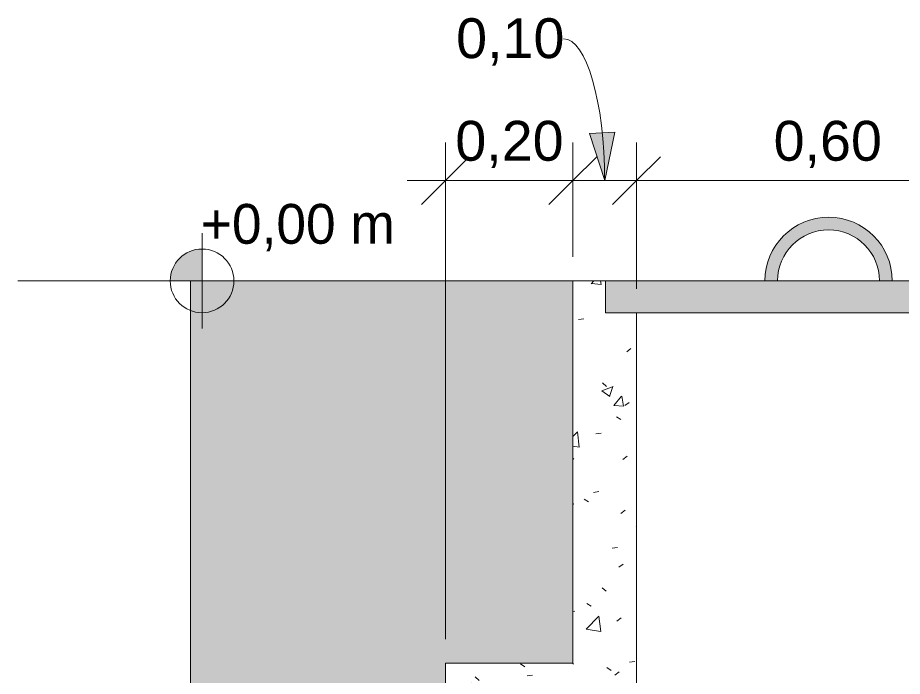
# Model space of a CAD drawing. Header units: metres. Extents: x 1.1 to 63.3, y -3.6 to 22.8.
# Drawn here: x 41.859 to 43.247, y -0.621 to 0.413 of the extents above; entities that cross this region are included whole.
import ezdxf

# ---------------------------------------------------------------- set-up
doc = ezdxf.new("R2010")
doc.units = ezdxf.units.M
for name, color, linetype, lineweight in [('A-ANNO-DIMS', 7, 'Continuous', 5), ('A-ANNO-DIMS-25', 7, 'Continuous', 5), ('A-DETL', 7, 'Continuous', 5), ('A-DETL-GENF', 7, 'Continuous', 5), ('AL_VEGETAÇÃO', 7, 'Continuous', 5), ('ARQ-COTA-50', 7, 'Continuous', 5), ('ARQ-PAR', 7, 'Continuous', 5), ('ARQ-PIS', 7, 'Continuous', 5), ('G-ANNO-DIMS', 7, 'Continuous', 5)]:
    doc.layers.add(name, color=color, linetype=linetype, lineweight=lineweight)
doc.layers.add('ARQ_1100_BASE_TÉRREO_GARAGEM_dwg', color=7, linetype='Continuous', lineweight=5, true_color=0x767676)
doc.styles.add('Arial_3', font='arial.ttf', dxfattribs={"height": 0.0625})
doc.styles.add('Century Gothic_3', font='GOTHIC.TTF', dxfattribs={"height": 0.0625})
doc.dimstyles.new('Diagonal_-_2_5_mm_Arial_-_Preto', dxfattribs={"dimscale": 0.3048, "dimtxt": 0.063766, "dimasz": 0.246063, "dimexe": 0.19685, "dimexo": 0.123031, "dimgap": 0.04101, "dimtad": 1, "dimrnd": 0.01, "dimzin": 0, "dimdsep": 46, "dimtxsty": 'Arial_3', "dimblk1": 'OBLIQUE', "dimblk2": 'OBLIQUE', "dimsah": 1, "dimcen": 0.09, "dimdle": 0.19685, "dimazin": 0, "dimtfac": 1, "dimtdec": 4, "dimtix": 1, "dimtmove": 0, "dimatfit": 3, "dimfxl": 1, "dimtvp": 1, "dimtolj": 1, "dimtzin": 0, "dimarcsym": 2})
doc.dimstyles.new('Diagonal_-_2_5_mm_Arial_-_Preto_1', dxfattribs={"dimscale": 0.3048, "dimtxt": 0.063766, "dimasz": 0.246063, "dimexe": 0.19685, "dimexo": 0.123031, "dimgap": 0.04101, "dimtad": 1, "dimrnd": 0.01, "dimzin": 0, "dimdsep": 46, "dimtxsty": 'Arial_3', "dimblk1": 'OBLIQUE', "dimblk2": 'OBLIQUE', "dimsah": 1, "dimcen": 0.09, "dimdle": 0.19685, "dimazin": 0, "dimtfac": 1, "dimtdec": 4, "dimtix": 1, "dimtmove": 1, "dimatfit": 3, "dimfxl": 1, "dimtvp": 1, "dimtolj": 1, "dimtzin": 0, "dimarcsym": 2})

# ---------------------------------------------------------------- blocks, each defined once
blk = doc.blocks.new('ARQ_1100_BASE_TÉRREO_GARAGEM_dwg_arv7p-V19-AA')
at = {"layer": 'AL_VEGETAÇÃO'}
for p, q in [((-13.4216, 0), (-13.5911, 0)), ((-13.5911, 0), (-13.4191, 0)), ((-13.5911, 0), (-13.5776, 0)), ((-13.5583, 0), (-13.5911, 0)), ((-13.5911, 0), (-13.5172, 0))]:
    blk.add_line(p, q, dxfattribs=at)
at = {"layer": 'AL_VEGETAÇÃO', "flags": 128}
for points in [[(-13.5911, 0), (-13.5143, 0), (-13.5474, 0), (-13.5911, 0)], [(-13.5911, 0), (-13.4258, 0), (-13.3429, 0), (-13.5042, 0), (-13.3886, 0), (-13.248, 0), (-13.1779, 0), (-13.2811, 0), (-13.1283, 0), (-13.0126, 0), (-12.9011, 0), (-12.9342, 0), (-13.2027, 0), (-13.2604, 0), (-13.1405, 0), (-13.2069, 0), (-13.4793, 0), (-13.5373, 0), (-13.5911, 0)], [(-13.2659, 0), (-13.3403, 0), (-13.5343, 0), (-13.5053, 0), (-13.5911, 0)], [(-13.5911, 0), (-13.4221, 0), (-13.4772, 0), (-13.5911, 0)], [(-13.5911, 0), (-13.4004, 0), (-13.1997, 0), (-13.0984, 0), (-13.0875, 0), (-12.7833, 0), (-12.6687, 0)], [(-13.5911, 0), (-13.4724, 0), (-13.5911, 0)], [(-13.4191, 0), (-13.2693, 0), (-13.0622, 0), (-13.3044, 0), (-13.4587, 0), (-13.586, 0), (-13.3173, 0), (-13.2599, 0), (-13.4117, 0), (-13.5911, 0)], [(-13.5911, 0), (-13.5582, 0), (-13.5911, 0)], [(-13.5911, 0), (-13.492, 0), (-13.2873, 0), (-13.3551, 0), (-13.3116, 0), (-13.1807, 0), (-12.9429, 0), (-13.0565, 0), (-13.3566, 0), (-13.4171, 0), (-13.3089, 0), (-13.2017, 0), (-13.0768, 0), (-13.1093, 0), (-13.4091, 0), (-13.522, 0), (-13.5911, 0)], [(-13.5911, 0), (-13.5871, 0), (-13.5911, 0)], [(-13.4423, 0), (-13.5583, 0), (-13.1769, 0)], [(-13.0871, 0), (-13.4216, 0), (-13.3309, 0)], [(-13.4025, 0), (-13.184, 0), (-12.8933, 0)], [(-12.6687, 0), (-12.8218, 0), (-12.9608, 0), (-13.2659, 0)], [(-12.6687, 0), (-12.7226, 0), (-12.908, 0), (-12.7877, 0), (-12.8379, 0), (-13.0103, 0), (-13.1073, 0), (-13.1017, 0), (-13.0191, 0), (-12.9194, 0), (-13.0305, 0), (-13.1627, 0), (-13.2499, 0), (-13.1755, 0), (-13.0241, 0), (-12.8565, 0), (-12.7588, 0), (-12.903, 0), (-12.6926, 0), (-12.6687, 0)], [(-13.184, 0), (-13.003, 0), (-12.7297, 0)], [(-12.6687, 0), (-12.8666, 0), (-12.8444, 0), (-12.6687, 0)], [(-12.7589, 0), (-12.8256, 0), (-12.7178, 0)], [(-12.6687, 0), (-12.7589, 0), (-12.6687, 0)], [(-12.6687, 0), (-12.7381, 0), (-12.6687, 0)]]:
    blk.add_lwpolyline(points, dxfattribs=at)
blk = doc.blocks.new('ARQ_1100_BASE_TÉRREO_GARAGEM_dwg_arv7p-V21-AA')
at = {"layer": 'AL_VEGETAÇÃO'}
for p, q in [((-13.5911, 0), (-13.4418, 0)), ((-13.5911, 0), (-13.5462, 0)), ((-13.5654, 0), (-13.5911, 0)), ((-13.5911, 0), (-13.5383, 0))]:
    blk.add_line(p, q, dxfattribs=at)
at = {"layer": 'AL_VEGETAÇÃO', "flags": 128}
for points in [[(-13.5911, 0), (-13.5815, 0), (-13.4769, 0), (-13.5911, 0)], [(-13.4418, 0), (-13.3432, 0), (-13.2068, 0), (-13.3662, 0), (-13.4678, 0), (-13.5517, 0), (-13.3747, 0), (-13.3369, 0), (-13.4369, 0), (-13.5911, 0)], [(-13.2349, 0), (-13.4325, 0), (-13.4724, 0), (-13.4012, 0), (-13.3306, 0), (-13.2483, 0), (-13.2697, 0), (-13.4671, 0), (-13.5415, 0), (-13.5911, 0)], [(-13.5911, 0), (-13.5844, 0), (-13.5911, 0)], [(-13.5911, 0), (-13.5653, 0), (-13.5911, 0)], [(-13.5911, 0), (-13.5218, 0), (-13.3869, 0), (-13.4315, 0), (-13.4029, 0), (-13.3168, 0), (-13.1601, 0)], [(-13.489, 0), (-13.5654, 0), (-13.3142, 0)]]:
    blk.add_lwpolyline(points, dxfattribs=at)
blk = doc.blocks.new('ARQ_1100_BASE_TÉRREO_GARAGEM_dwg-4178582-AA')
at = {"layer": 'ARQ-COTA-50'}
blk.add_line((-13.5911, 0), (-12.6687, 0), dxfattribs=at)
at = {"layer": 'ARQ-PAR'}
blk.add_line((-13.5911, 0), (-12.6687, 0), dxfattribs=at)
blk.add_line((-13.5911, 0), (-12.6687, 0), dxfattribs=at)
at = {"layer": 'ARQ-PIS'}
for p, q in [((-13.5911, 0), (-12.6687, 0)), ((-12.6687, 0), (-13.5911, 0)), ((-13.5911, 0), (-12.6687, 0)), ((-12.6687, 0), (-13.5911, 0)), ((-13.5911, 0), (-12.6687, 0)), ((-13.5911, 0), (-12.6687, 0)), ((-13.5911, 0), (-12.6687, 0))]:
    blk.add_line(p, q, dxfattribs=at)
for name in ['ARQ_1100_BASE_TÉRREO_GARAGEM_dwg_arv7p-V19-AA', 'ARQ_1100_BASE_TÉRREO_GARAGEM_dwg_arv7p-V21-AA']:
    blk.add_blockref(name, (0, 0))
blk = doc.blocks.new('Elevações de ponto - Padrão-77235-AA')
at = {"layer": 'G-ANNO-DIMS', "true_color": 0xff0000}
h = blk.add_hatch(color=1, dxfattribs=at)
edge = h.paths.add_edge_path()
edge.add_line((-13.3018, 0), (-13.3518, 0))
edge.add_arc((-13.3018, 0), 0.05, 90, 180, ccw=False)
edge.add_line((-13.3018, 0.05), (-13.3018, 0))
h = blk.add_hatch(color=1, dxfattribs=at)
edge = h.paths.add_edge_path()
edge.add_line((-13.3018, 0), (-13.2518, 0))
edge.add_arc((-13.3018, 0), 0.05, -90, 0, ccw=False)
edge.add_line((-13.3018, -0.05), (-13.3018, 0))
at = {"layer": 'G-ANNO-DIMS'}
for p, q in [((-13.3018, -0.075), (-13.3018, 0.075)), ((-13.3768, 0), (-12.9518, 0))]:
    blk.add_line(p, q, dxfattribs=at)
blk.add_circle((-13.3018, 0), 0.05, dxfattribs=at)
blk = doc.blocks.new('DIMBLOCK35-AA')
at = {"layer": 'A-ANNO-DIMS-25'}
for p, q in [((42.5301, 0.1574), (42.5301, 0.2174)), ((42.7301, 0.1574), (42.7301, 0.2174)), ((42.4701, 0.1574), (42.7301, 0.1574)), ((42.5301, 0.1574), (42.5301, -0.5625)), ((42.7301, 0.1574), (42.7301, 0.0375))]:
    blk.add_line(p, q, dxfattribs=at)
at = {"layer": 'A-ANNO-DIMS-25', "lineweight": 20}
for p, q in [((42.5301, 0.1574), (42.5676, 0.1949)), ((42.7301, 0.1574), (42.7676, 0.1949)), ((42.5301, 0.1574), (42.4926, 0.1199)), ((42.7301, 0.1574), (42.6926, 0.1199))]:
    blk.add_line(p, q, dxfattribs=at)
at = {"layer": 'A-ANNO-DIMS-25', "color": 0, "insert": (42.5457, 0.2511), "char_height": 0.0625, "width": 0.202482, "attachment_point": 1, "line_spacing_factor": 0.941778, "style": 'Arial_3'}
blk.add_mtext('0,20', dxfattribs=at)
blk = doc.blocks.new('_Oblique')
at = {"color": 0, "linetype": 'ByBlock', "lineweight": -2}
blk.add_line((-0.5, -0.5), (0.5, 0.5), dxfattribs=at)
blk = doc.blocks.new('DIMBLOCK36-AA')
at = {"layer": 'A-ANNO-DIMS-25', "lineweight": 20}
blk.add_hatch(color=256, dxfattribs=at).paths.add_polyline_path([(42.7801, 0.1574), (42.7962, 0.2334), (42.7561, 0.2313)])
for p, q in [((42.7962, 0.2334), (42.7561, 0.2313)), ((42.7561, 0.2313), (42.7801, 0.1574)), ((42.7801, 0.1574), (42.7962, 0.2334)), ((42.7301, 0.1574), (42.7676, 0.1949)), ((42.8301, 0.1574), (42.8676, 0.1949)), ((42.7301, 0.1574), (42.6926, 0.1199)), ((42.8301, 0.1574), (42.7926, 0.1199))]:
    blk.add_line(p, q, dxfattribs=at)
at = {"layer": 'A-ANNO-DIMS-25'}
for p, q in [((42.7301, 0.1574), (42.7301, 0.2174)), ((42.8301, 0.1574), (42.8301, 0.2174)), ((42.7301, 0.1574), (42.8301, 0.1574)), ((42.7301, 0.1574), (42.7301, 0.0375)), ((42.8301, 0.1574), (42.8301, -0.0125))]:
    blk.add_line(p, q, dxfattribs=at)
blk.add_ellipse((42.7157, 0.1574), major_axis=(0, 0.2226), ratio=0.288934, start_param=4.712389, end_param=6.283185, dxfattribs=at)
at = {"layer": 'A-ANNO-DIMS-25', "color": 0, "insert": (42.547, 0.4121), "char_height": 0.0625, "width": 0.202482, "attachment_point": 1, "line_spacing_factor": 0.941778, "style": 'Arial_3'}
blk.add_mtext('0,10', dxfattribs=at)
blk = doc.blocks.new('DIMBLOCK37-AA')
at = {"layer": 'A-ANNO-DIMS-25'}
for p, q in [((42.8301, 0.1574), (42.8301, 0.2174)), ((43.4292, 0.1574), (43.4292, 0.2174)), ((42.8301, 0.1574), (43.4292, 0.1574)), ((42.8301, 0.1574), (42.8301, -0.0125)), ((43.4292, 0.1574), (43.4292, -0.0125))]:
    blk.add_line(p, q, dxfattribs=at)
at = {"layer": 'A-ANNO-DIMS-25', "lineweight": 20}
for p, q in [((42.8301, 0.1574), (42.8676, 0.1949)), ((43.4292, 0.1574), (43.4667, 0.1949)), ((42.8301, 0.1574), (42.7926, 0.1199)), ((43.4292, 0.1574), (43.3917, 0.1199))]:
    blk.add_line(p, q, dxfattribs=at)
at = {"layer": 'A-ANNO-DIMS-25', "color": 0, "insert": (43.0452, 0.2511), "char_height": 0.0625, "width": 0.202482, "attachment_point": 1, "line_spacing_factor": 0.941778, "style": 'Arial_3'}
blk.add_mtext('0,60', dxfattribs=at)

msp = doc.modelspace()

# ---------------------------------------------------------------- hatches: boundary and pattern name
at = {"layer": 'A-DETL-GENF'}
for points in [[(43.0314, 0), (43.0514, 0), (43.0541, 0.0207), (43.0621, 0.04), (43.0748, 0.0566), (43.0914, 0.0693), (43.1107, 0.0773), (43.1314, 0.08), (43.1521, 0.0773), (43.1714, 0.0693), (43.188, 0.0566), (43.2007, 0.04), (43.2087, 0.0207), (43.2114, 0), (43.2314, 0), (43.228, 0.0259), (43.218, 0.05), (43.2021, 0.0707), (43.1814, 0.0866), (43.1573, 0.0966), (43.1314, 0.1), (43.1055, 0.0966), (43.0814, 0.0866), (43.0607, 0.0707), (43.0448, 0.05), (43.0348, 0.0259)], [(43.0448, -0.05), (43.4814, -0.05), (43.4814, 0), (42.7814, 0), (42.7814, -0.05), (43.0348, -0.05)]]:
    msp.add_hatch(color=256, dxfattribs=at).paths.add_polyline_path(points)
at = {"layer": 'A-DETL-GENF', "true_color": 0x606060}
h = msp.add_hatch(dxfattribs=at)
h.set_pattern_fill('FP_6', color=251, style=0, pattern_type=2)
h.set_pattern_definition([(0, (52.27406, -0.085), (0.15875, 0.15875), [0.15875, -0.15875]), (0, (52.27406, -0.02547), (0.15875, 0.15875), [0.15875, -0.15875]), (0, (52.27406, 0.03406), (0.15875, 0.15875), [0.15875, -0.15875]), (90, (52.29406, 0.05391), (-0.15875, 0.15875), [0.15875, -0.15875]), (90, (52.35406, 0.05391), (-0.15875, 0.15875), [0.15875, -0.15875]), (90, (52.41306, 0.05391), (-0.15875, 0.15875), [0.15875, -0.15875])])
h.paths.add_polyline_path([(55.4501, -3.6), (55.4501, -1), (54.7501, -1), (54.7501, -0.8), (55.1501, -0.75), (55.1501, -0.2), (54.8164, -0.2), (54.8164, -0.2395), (54.719, -0.2395), (54.3211, -0.2563), (54.3211, -0.259), (54.3021, -0.259), (54.3021, -0.332), (54.2988, -0.3392), (54.2916, -0.342), (54.2081, -0.342), (54.201, -0.3391), (54.1981, -0.332), (54.1981, -0.264), (54.1586, -0.264), (54.1577, -0.2684), (54.1477, -0.2684), (54.1463, -0.264), (54.1411, -0.264), (54.1411, -0.262), (53.972, -0.262), (53.9706, -0.2637), (53.9577, -0.2746), (53.945, -0.2825), (53.9301, -0.2888), (53.915, -0.2926), (53.8991, -0.294), (53.8921, -0.294), (53.892, -0.2971), (53.8867, -0.2973), (53.8856, -0.3015), (53.8744, -0.3017), (53.8743, -0.2973), (53.8086, -0.2979), (53.8086, -0.2949), (53.8018, -0.2949), (53.8018, -0.2969), (53.7957, -0.2968), (53.7943, -0.3016), (53.7834, -0.3021), (53.7833, -0.2971), (53.7504, -0.2973), (53.7488, -0.2945), (53.6523, -0.2954), (53.6522, -0.2985), (53.6469, -0.2984), (53.6458, -0.3025), (53.6346, -0.303), (53.6345, -0.2987), (53.5689, -0.2993), (53.5687, -0.2973), (53.4766, -0.2982), (53.475, -0.3012), (53.4423, -0.3015), (53.4423, -0.3065), (53.4313, -0.3065), (53.4298, -0.3017), (53.4238, -0.3017), (53.4238, -0.2987), (52.2801, -0.3102), (52.2801, -0.95), (52.4801, -1), (52.4801, -1.2), (51.7801, -1.2), (51.7801, -1), (51.9801, -0.95), (51.9801, -0.3132), (50.6801, -0.3262), (50.6801, -0.75), (50.8801, -0.8), (50.8801, -1), (50.3301, -1), (50.3301, -0.8), (50.5301, -0.75), (50.5301, -0.3277), (50.4681, -0.3283), (50.4681, -0.3309), (50.4625, -0.3312), (50.4611, -0.3354), (50.4501, -0.3355), (50.4501, -0.3311), (50.4161, -0.3314), (50.4134, -0.3286), (50.4008, -0.3288), (50.4078, -0.3454), (50.3902, -0.3528), (50.3832, -0.3361), (50.3724, -0.3469), (50.3745, -0.349), (50.3707, -0.3528), (50.373, -0.3568), (50.3651, -0.3647), (50.362, -0.3616), (50.3155, -0.4081), (50.3133, -0.4059), (49.9363, -0.783), (49.9385, -0.7851), (49.892, -0.8317), (49.8951, -0.8347), (49.8872, -0.8427), (49.8832, -0.8404), (49.8794, -0.8442), (49.8772, -0.842), (49.8608, -0.8582), (49.8389, -0.8748), (49.8353, -0.8764), (49.8475, -0.9056), (49.83, -0.913), (49.8178, -0.8837), (49.8134, -0.8855), (49.7853, -0.8895), (49.7663, -0.8897), (49.7638, -0.8925), (49.7299, -0.893), (49.7299, -0.8973), (49.7189, -0.8973), (49.7174, -0.893), (49.7119, -0.893), (49.7118, -0.8902), (49.0301, -0.8971), (49.0301, -2.05), (46.7301, -2.05), (46.7301, -1.0256), (43.7301, -1.0556), (43.7301, -3.1), (42.5301, -3.1), (42.5301, -0.6), (42.7301, -0.6), (42.7301, 0), (42.1301, 0), (42.1301, -3.6), (55.2501, -3.6)])
h.paths.add_polyline_path([(43.7301, -0.9056), (46.7301, -0.8756), (46.7301, 0), (43.5301, 0), (43.5301, -0.6), (43.7301, -0.6), (43.7301, -0.896)])
h.paths.add_polyline_path([(49.0301, -0.797), (49.7109, -0.79), (49.7108, -0.7873), (49.7164, -0.7871), (49.7178, -0.7828), (49.7288, -0.7827), (49.7289, -0.7872), (49.763, -0.787), (49.7655, -0.7896), (49.7781, -0.7895), (49.7712, -0.7728), (49.7887, -0.7655), (49.7957, -0.7822), (49.8065, -0.7713), (49.8044, -0.7692), (49.808, -0.7651), (49.8059, -0.7614), (49.8138, -0.7535), (49.8169, -0.7566), (49.8634, -0.7101), (49.8656, -0.7123), (50.2426, -0.3352), (50.2405, -0.3331), (50.2869, -0.2865), (50.2838, -0.2835), (50.2918, -0.2756), (50.2957, -0.2778), (50.2995, -0.274), (50.3017, -0.2762), (50.3181, -0.2601), (50.34, -0.2434), (50.3436, -0.2418), (50.3314, -0.2126), (50.3489, -0.2053), (50.3612, -0.2345), (50.3655, -0.2327), (50.3936, -0.2288), (50.4126, -0.2286), (50.4151, -0.2257), (50.449, -0.2252), (50.449, -0.2209), (50.4601, -0.221), (50.4616, -0.2252), (50.467, -0.2252), (50.4671, -0.2283), (50.5301, -0.2276), (50.5301, 0), (49.0301, 0), (49.0301, -0.7964)])
h.paths.add_polyline_path([(47.6301, -0.55), (47.8556, -0.55), (47.8556, -0.0413), (47.8524, -0.0413), (47.8524, -0.0354), (47.8454, -0.0339), (47.8454, -0.0174), (47.8524, -0.0174), (47.8524, 0), (47.6301, 0), (47.6301, -0.4522)])
h.paths.add_polyline_path([(48.0056, -0.55), (48.1301, -0.55), (48.1301, 0), (48.0089, 0), (48.0089, -0.0174), (48.0159, -0.0174), (48.0159, -0.0339), (48.0089, -0.0354), (48.0089, -0.0413), (48.0056, -0.0413), (48.0056, -0.4671)])
h.paths.add_polyline_path([(50.6801, -0.2261), (51.9801, -0.2131), (51.9801, 0), (50.6801, 0), (50.6801, -0.2232)])
h.paths.add_polyline_path([(54.719, -0.2195), (54.719, -0.2), (54.7182, -0.2002), (54.7188, -0.2143)])
h.paths.add_polyline_path([(54.3211, -0.2162), (54.7067, -0.2), (54.3021, -0.2), (54.3023, -0.215), (54.3211, -0.215), (54.3211, -0.2161)])
h.paths.add_polyline_path([(54.0003, -0.212), (54.1411, -0.212), (54.1411, -0.21), (54.1463, -0.21), (54.1477, -0.2056), (54.1577, -0.2056), (54.1586, -0.21), (54.1981, -0.21), (54.1981, -0.2), (53.9995, -0.2), (53.9989, -0.2078), (53.9979, -0.212), (53.9989, -0.212)])
h.paths.add_polyline_path([(52.2801, -0.2101), (53.131, -0.2016), (53.1307, -0.2), (52.2801, -0.2), (52.2801, -0.2049)])
at = {"layer": 'A-DETL-GENF', "true_color": 0x808080}
h = msp.add_hatch(dxfattribs=at)
h.set_pattern_fill('FP_5', color=8, style=0, pattern_type=2)
h.set_pattern_definition([(50, (52.27406, -0.085), (0.1821895, -0.015938), [0.01905, -0.20955]), (355, (52.27406, -0.085), (-0.0352423, 0.1910586), [0.01524, -0.16764]), (100.451, (52.28906, -0.08633), (0.146942, 0.1751196), [0.01619, -0.17809]), (46.184, (52.27406, -0.0342), (0.271077, -0.0420454), [0.02858, -0.31433]), (96.636, (52.29706, -0.0377), (0.237407, 0.247433), [0.02429, -0.26714]), (351.184, (52.27406, -0.0342), (0.237406, 0.247428), [0.02286, -0.25146]), (21, (52.30006, -0.0469), (0.1516197, -0.1022669), [0.01905, -0.20955]), (326, (52.30006, -0.0469), (0.0618035, 0.1841894), [0.01524, -0.16764]), (71.451, (52.31206, -0.05542), (0.213418, 0.0819242), [0.01619, -0.17809]), (37.5, (52.27406, -0.085), (0.00308637, 0.08455105), [0.00838, -0.15723, 0.00838, -0.1618, -0.16828]), (37.5, (52.27406, -0.085), (0.00308637, 0.08455105), [-0.33579, 0.00838, -0.15989]), (7.5, (52.27406, -0.085), (0.0668157, 0.10017824), [0.00838, -0.08865, 0.00838, -0.15342, -0.06414]), (7.5, (52.27406, -0.085), (0.0668157, 0.10017824), [-0.25883, 0.00838, -0.05575]), (327.5, (52.21806, -0.085), (0.13558658, -0.0057276), [0.00838, -0.05512, 0.00838, -0.18974, -0.26289]), (327.5, (52.21806, -0.085), (0.13558658, -0.0057276), [-0.26162, 0.00838, -0.25451]), (317.5, (52.19206, -0.085), (0.1481253, 0.0254287), [0.00838, -0.07417, 0.00838, -0.12319, -0.18669]), (317.5, (52.19206, -0.085), (0.1481253, 0.0254287), [-0.21412, 0.00838, -0.17831])])
h.paths.add_polyline_path([(43.6012, -3.1), (43.7301, -3.1), (43.7301, -1.0556), (43.6301, -1.0566), (43.6301, -2.9822), (42.6301, -2.9822), (42.6301, -0.7), (42.8301, -0.7), (42.8301, -0.05), (42.7814, -0.05), (42.7814, 0), (42.7301, 0), (42.7301, -0.6), (42.5301, -0.6), (42.5301, -3.1), (43.1657, -3.1)])
h.paths.add_polyline_path([(43.6301, -0.9066), (43.7301, -0.9056), (43.7301, -0.6), (43.5301, -0.6), (43.5301, 0), (43.4814, 0), (43.4814, -0.05), (43.4292, -0.05), (43.4292, -0.7), (43.6301, -0.7), (43.6301, -0.896)])

# ---------------------------------------------------------------- linework, layer by layer
at = {"layer": 'A-DETL'}
for p, q in [((42.7301, 0), (42.1301, 0)), ((42.1301, 0), (42.1301, -3.6)), ((42.7814, 0), (42.7301, 0)), ((42.7301, 0), (42.7301, -0.6)), ((42.7814, 0), (42.7814, -0.05)), ((43.4814, 0), (42.7814, 0)), ((42.7301, -0.6), (42.7301, 0)), ((42.7814, -0.05), (43.4814, -0.05)), ((42.8301, -0.7), (42.8301, -0.05)), ((42.7301, -0.6), (42.5301, -0.6)), ((42.5301, -0.6), (42.5301, -3.1)), ((42.5301, -3.1), (42.5301, -0.6)), ((42.5301, -0.6), (42.7301, -0.6))]:
    msp.add_line(p, q, dxfattribs=at)
for radius in [0.1, 0.08]:
    msp.add_arc((43.1314, 0), radius, 360, 180, dxfattribs=at)
at = {"layer": 'G-ANNO-DIMS'}
msp.add_line((42.2617, 0), (42.1482, 0), dxfattribs=at)

# ---------------------------------------------------------------- block references
at = {"layer": 'ARQ_1100_BASE_TÉRREO_GARAGEM_dwg', "color": 7}
msp.add_blockref('ARQ_1100_BASE_TÉRREO_GARAGEM_dwg-4178582-AA', (55.4501, 0), dxfattribs=at)
at = {"layer": 'G-ANNO-DIMS', "color": 1, "true_color": 0xff0000}
msp.add_blockref('Elevações de ponto - Padrão-77235-AA', (55.4501, 0), dxfattribs=at)

# ---------------------------------------------------------------- texts
at = {"layer": 'G-ANNO-DIMS', "insert": (42.1464, 0.1207), "char_height": 0.0625, "width": 0.385274, "attachment_point": 1, "line_spacing_factor": 0.984502, "style": 'Century Gothic_3'}
msp.add_mtext('+0,00 m', dxfattribs=at)

# ---------------------------------------------------------------- dimensions: what is measured, and where the dimension line sits
at = {"layer": 'A-ANNO-DIMS'}
dim = msp.add_linear_dim(base=(42.8301, 0.1574), p1=(42.7301, 0), p2=(42.8301, -0.05), dimstyle='Diagonal_-_2_5_mm_Arial_-_Preto_1', override={"dimpost": '<>', "dimfxl": 0.111803}, dxfattribs=at)
dim.commit()
dim.dimension.update_dxf_attribs({"geometry": 'DIMBLOCK36-AA', "text_midpoint": (42.6483, 0.3704), "dimtype": 160})
dim = msp.add_linear_dim(base=(42.7301, 0.1574), p1=(42.5301, -0.6), p2=(42.7301, 0), angle=0, dimstyle='Diagonal_-_2_5_mm_Arial_-_Preto', override={"dimpost": '<>', "dimfxl": 0.632456}, dxfattribs=at)
dim.commit()
dim.dimension.update_dxf_attribs({"geometry": 'DIMBLOCK35-AA', "text_midpoint": (42.6301, 0.2018)})
dim = msp.add_linear_dim(base=(43.4292, 0.1574), p1=(42.8301, -0.05), p2=(43.4292, -0.05), dimstyle='Diagonal_-_2_5_mm_Arial_-_Preto', override={"dimpost": '<>', "dimfxl": 0.599101}, dxfattribs=at)
dim.commit()
dim.dimension.update_dxf_attribs({"geometry": 'DIMBLOCK37-AA', "text_midpoint": (43.1296, 0.2018)})

doc.saveas('drawing.dxf')
